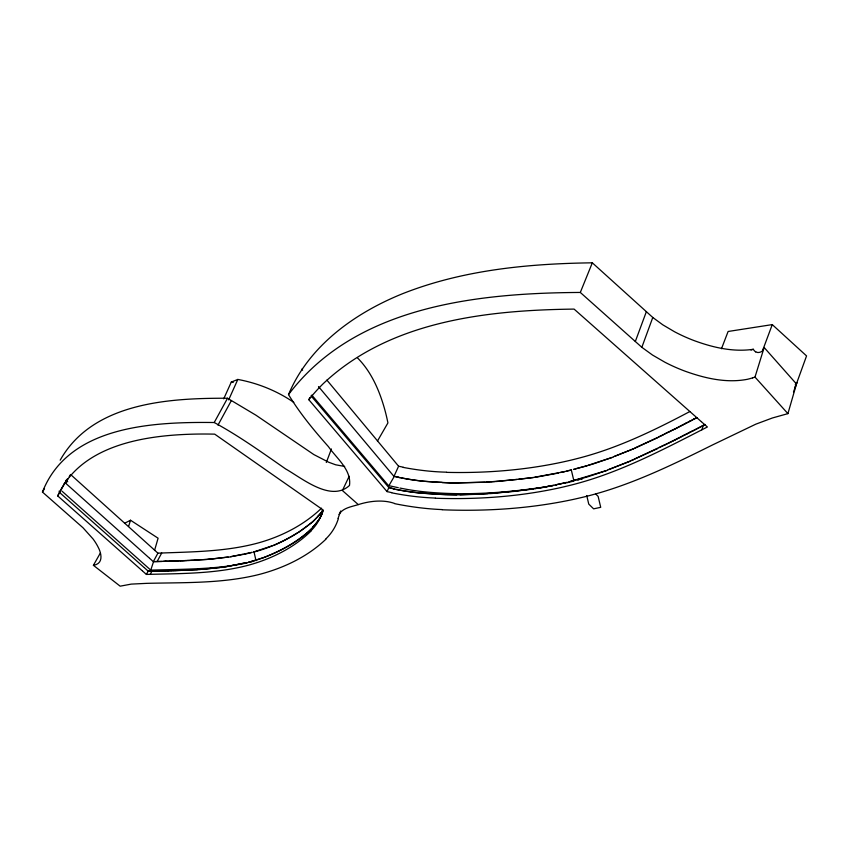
<?xml version="1.0" encoding="UTF-8"?>
<svg xmlns="http://www.w3.org/2000/svg" width="849" height="849" viewBox="0 0 849 849"><rect width="100%" height="100%" fill="white"/><g stroke="black" fill="none" stroke-linecap="round" stroke-linejoin="round"><path stroke-width="1.27" d="M755.727 351.847L757.457 352.452A8.819 5.158 -45 0 0 760.364 352.102L762.317 351.263L764.142 347.506L796.415 383.918L796.67 382.559M321.93 511.841L322.461 509.506L214.701 434.147L211.443 434.083A408.178 173.345 23.2 0 0 188.032 434.317C139.936 436.11 79.636 446.903 57.721 495.922L142.133 570.645M338.019 518.495L340.661 510.992M442.212 509.771C485.67 511.512 529.5 508.689 572.099 499.679A604.424 397.353 34.5 0 0 579.941 497.907C626.679 487.252 670.02 466.069 712.704 444.855L755.833 424.16L772.42 417.973L787.914 413.633L796.84 382.75L795.853 383.005M154.529 550.523L158.094 538.213L130.513 520.225L124.782 523.186M128.602 526.454L130.513 520.225M752.607 377.879L754.994 377.094L764.142 347.506M701.858 429.817L703.333 425.275M793.486 392.005L796.107 384.777A27.37 16.969 -45 0 0 795.226 384.777M796.415 383.918L806.55 355.911L772.272 324.605L728.113 331.481L721.48 348.748M752.596 377.869A67.941 43.649 15.7 0 1 747.152 379.344C726.277 383.313 704.893 378.283 685.239 371.246A124.241 82.279 15.2 0 1 664.788 362.162L652.51 355.041L641.844 347.315L652.785 317.473L592.326 262.819C528.301 263.668 463.066 269.886 403.02 293.531C355.105 312.814 309.047 345.532 288.511 394.594C299.824 413.261 313.865 430.284 328.436 446.638C336.533 458.301 351.677 469.868 349.491 485.469C331.025 502.481 302.34 478.412 285.635 468.935C262.33 452.697 239.195 436.057 214.224 422.515C153.573 421.804 68.525 425.338 42.45 492.049L83.011 527.77L93.082 538.998A73.067 29.45 29.5 0 1 98.24 547.35C101.02 552.497 103.345 561.529 96.404 564.458A41.187 16.736 29.1 0 1 94.388 565.094L93.401 565.317L120.165 586.181L131.224 584.112L146.771 583.348C183.405 582.425 220.634 583.645 256.547 575.102A461.824 219.371 34 0 0 261.375 573.871C285.02 567.408 307.975 556.307 325.825 539.285M635.317 341.5L646.365 311.668M762.317 351.263L772.272 324.605M326.313 462.472L331.428 448.962M288.511 394.594C355.338 305.863 477.35 293.022 580.313 292.449L592.326 262.819M228.646 399.879L237.826 379.439A143.545 110.02 41.4 0 1 246.624 381.339C263.423 385.488 279.501 392.609 293.796 402.373M223.712 398.85L231.289 382.082L237.826 379.439M65.989 481.765L65.331 483.219L67.941 478.847M391.686 492.611L387.038 491.603L388.863 487.602L311.021 395.836M326.897 380.119L398.595 466.218L393.968 476.385L318.502 386.56M66.01 481.712L67.251 479.101M349.151 476.321L342.402 490.531L358.289 504.603C352.112 506.651 342.805 507.755 339.006 514.494M794.632 387.813L796.107 384.777M387.038 491.603L308.813 399.699L309.885 397.587M60.183 460.169C92.721 402.522 168.611 398.043 227.521 398.245L255.952 415.203L313.865 454.586L328.68 462.227L335.62 464.785L344.673 466.441M150.199 574.359L151.95 571.122M157.15 561.465L161.713 553.028M142.473 570.942L146.389 574.433L148.172 571.133L144.372 567.737M321.516 508.18C304.78 524.289 283.555 535.432 261.375 542.044A436.906 213.332 34.3 0 1 256.769 543.339C224.55 551.85 190.961 551.829 157.903 553.155L153.308 561.645L149.541 558.239M217.97 425.147L231.204 400.866M214.224 422.515L227.521 398.245M93.401 565.317L100.299 553.124M377.444 441.087L387.919 422.919A175.085 124.134 -77.8 0 0 384.608 409.006C379.344 390.391 371.353 371.798 357.514 357.907M57.721 495.922L66.583 479.961M69.247 476.671L70.552 474.485M42.45 492.049L44.488 488.674M323.002 510.652L312.973 521.7L298.286 532.503M308.813 399.699L310.373 397.778A534.637 265.939 16.1 0 1 323.161 383.737C389.585 320.911 486.742 310.14 574.094 309.1L701.232 421.582M318.12 516.436C305.534 529.214 289.849 538.51 273.431 545.493M312.91 527.271C299.4 541.588 281.115 550.852 262.957 557.91M311.169 530.912C294.38 547.435 272.571 558.355 250.041 564.755A441.926 209.501 34 0 1 245.435 565.975C213.078 573.977 179.479 573.531 146.389 574.433M311.848 528.64L319.128 519.492A165.661 80.241 28.9 0 0 322.206 513.465M311.201 529.044L310.607 529.627A296.81 142.972 31.4 0 1 307.635 532.376C292.756 544.803 275.182 553.877 256.854 559.947M297.468 532.811C283.98 541.238 269.451 548.008 254.031 551.977M689.802 411.563C654.08 430.454 617.382 448.325 578.052 458.354A568.586 381.795 34.9 0 1 570.592 460.232C530.063 469.805 488.175 473.339 446.595 472.362M694.026 418.96L687.69 422.505M696.742 417.549L689.537 421.55M693.941 419.257L696.891 417.719M689.972 421.072L685.854 423.46M684.665 423.821L681.567 425.667M685.928 423.163L682.787 425.041M684.623 424.086L687.276 422.473M682.161 425.116L672.684 430.199M704.978 424.436L689.515 432.629M704.426 424.967L692.476 431.112M680.951 425.975L675.029 429.01M689.6 432.332L684.485 435.197M692.328 430.931L686.576 434.126M684.177 435.102L675.273 439.867M686.883 433.722L680.792 437.076M674.658 428.957L669.182 431.971M672.164 430.22L658.92 436.811M677.704 438.392L672.917 441.056M677.725 438.625L680.176 437.384M675.188 439.665L670.561 442.233M668.45 432.099L664.788 433.924M672.684 440.928L668.216 443.401M670.19 442.18L664.703 445.141M667.696 443.422L634.765 458.991M663.356 434.868L634.787 448.039M663.96 445.269L659.121 447.635M657.699 437.649L634.681 448.314L614.559 456.338M149.52 570.73L148.32 571.313L158.763 571.069M150.156 570.422L150.761 570.125C182.026 569.18 213.608 569.509 244.438 563.449M657.688 448.569L631.359 460.466M633.365 459.829L608.829 469.529M633.609 448.781L613.434 456.773M630.128 461.23L607.693 469.943M272.338 545.758L253.893 551.871M613.19 457.07L588.219 465.294M612.108 457.473L592.475 464.191L575.144 468.935M64.153 483.728L65.617 483.198M607.502 470.229L570.443 481.436M606.419 470.622L586.701 477.138L569.244 481.733M261.927 558.111L248.799 562.261M750.983 350.043L753.318 349.289A23.04 13.435 -44.6 0 0 755.684 351.9M255.422 560.234L248.598 562.314M587.052 465.836L573.956 469.242M358.289 504.603C369.092 501.143 382.846 499.318 394.488 503.415M581.098 479.345L582.212 479.059M252.28 552.296L244.151 554.376M573.988 469.423L573.436 469.38M251.537 552.487L230.737 556.679M247.261 562.505L225.601 566.771M247.155 562.537L226.386 566.654M577.755 480.205L578.869 479.918M566.888 470.983L571.366 469.9M252.97 561.55L253.671 561.38M573.945 481.139L571.345 470.091L560.404 472.458M555.671 484.853L566.654 482.37M572.725 481.372L544.527 487.05M250.858 562.059L249.436 562.388M564.872 471.63L534.902 477.17M567.355 482.667L569 482.296M564.044 483.389L565.699 483.028M247.303 562.855L245.159 563.311M558.366 473.073L537.088 477L518.75 479.292M243.164 554.439L231.522 556.562M553.633 485.448L535.135 488.653M559.395 484.354L560.722 484.089M253.692 561.253L248.863 562.091M555.395 485.15L556.732 484.885M551.383 485.893L552.72 485.649M543.116 487.475L513.9 491.433L481.627 493.98M548.825 486.35C507.182 492.876 464.594 496.071 422.547 491.624A200.3 115.018 26.2 0 1 407.329 489.459L399.932 488.048M533.554 489.056L493.81 493.354M230.939 556.785L228.678 557.124M533.299 477.573L499.53 481.266M225.802 566.877L205.394 568.989M228.37 557.029L212.208 558.886M227.574 557.146L214.701 558.653M224.295 567.09L221.26 567.493M753.318 349.289C733.133 352.293 712.672 347.453 693.792 340.481A122.426 83.128 14.6 0 1 674.467 331.715L662.878 324.88L652.785 317.473M220.04 567.525L207.06 568.851M516.861 479.505L491.815 481.691M214.033 558.833L211.38 558.96M211.666 559.056L209.714 559.098M210.87 559.12L208.875 559.162M208.037 559.236L209.278 559.258M206.509 569.021L202.879 569.18M208.483 559.321L196.968 559.979M498.713 481.33L495.54 481.574M207.687 559.385L194.347 560.128M204.927 569.148L201.202 569.297M494.946 481.616L490.51 481.786M493.004 493.407L489.438 493.651M202.54 569.329L200.364 569.361M491.189 481.882L486.562 482.03M200.937 569.435L197.849 569.52M200.141 569.488L197.01 569.573M489.215 482.009L456.051 482.932A361.653 224.38 29.3 0 1 448.442 482.816L442.17 482.593M488.249 493.736L460.073 494.712M197.69 569.647L190.919 569.902M196.872 569.7L188.298 570.029M485.257 482.253L452.008 483.017L422.898 481.224A191.322 110.497 26.2 0 1 408.284 479.186L400.919 477.796M196.246 560.138L191.715 560.255M193.763 560.266L189.964 560.34M480.311 494.192L459.744 494.85L437.108 494.298M191.28 560.393L187.342 560.457M190.25 570.05L187.427 570.072M189.539 560.478L185.507 560.542M187.767 570.167L185.666 570.146M186.929 570.21L184.795 570.178M186.939 560.595L184.583 560.573M183.66 560.616L185.209 560.669M182.747 560.648L184.339 560.701M183.915 570.22L185.231 570.273M183.044 570.252L184.371 570.316M183.469 560.733L180.901 560.722M182.609 560.775L179.988 560.754M183.501 570.348L181.251 570.316M182.631 570.379L180.328 570.358M179.065 560.786L180.879 560.839M178.152 560.818L179.15 560.902M176.316 560.881L178.279 560.934M177.42 560.956L175.393 560.913M179.404 570.39L180.901 570.443M178.481 570.422L180.03 570.475M174.48 560.945L176.528 560.987M175.181 561.04L172.644 561.009M177.558 570.454L179.16 570.507M176.645 570.475L178.29 570.539M171.678 561.04L174.289 561.062M172.952 561.115L169.726 561.104M171.169 561.168L165.842 561.221M175.722 570.507L177.43 570.57M176.56 570.592L173.886 570.57M175.69 570.624L172.039 570.624M169.227 561.231L164.876 561.242M173.96 570.677L171.127 570.645M162.934 561.306L166.064 561.316M153.531 561.571L165.014 561.348M161.872 561.444L153.531 561.677L150.761 570.125L61.998 491.168M170.203 570.677L171.785 570.74M170.893 570.761L168.378 570.719M167.455 570.751L169.545 570.804M168.654 570.825L165.502 570.793M167.317 570.868L164.536 570.825M162.583 570.868L165.534 570.91M164.037 570.942L159.676 570.942M156.768 571.006L161.926 570.995M149.36 571.281L155.622 571.144M456.783 494.871L446.967 494.776M446.224 494.765L417.772 492.834A192.394 109.701 26.2 0 1 403.105 490.733L397.863 489.756M435.399 498.236C477.17 499.679 519.301 496.707 560.16 487.697A577.278 378.049 34.4 0 0 567.663 485.925C617.191 474.156 662.39 449.949 707.397 426.983L701.433 421.762M397.247 489.629L395.708 489.321M398.595 466.218L403.201 467.183M399.837 477.573L394.297 476.385L388.63 486.159M394.636 489.088L388.927 487.305M394.361 476.321L398.648 477.234M398.308 487.708L388.492 485.586L311.785 395.082M389.139 487.814L393.437 488.748M254 551.839L256.037 560.775M580.313 292.449L641.844 347.315M149.095 557.846L65.617 483.198M143.927 567.344L59.897 492.77L59.08 491.147M66.084 480.311L67.761 481.829M70.902 474.793L153.711 549.345M154.051 549.653L157.903 553.155M595.711 494.001L598.131 496.378L600.71 507.32L593.621 508.848L588.75 504.094L586.733 495.529M754.994 377.094L787.914 413.633M301.756 369.145L302.615 370.153M442.106 509.591A234.95 134.874 26.5 0 1 394.552 503.637M446.478 472.182A211.465 124.676 26.6 0 1 403.264 467.406M435.282 498.055A214.139 122.755 26.5 0 1 391.75 492.834M231.289 382.092A142.738 109.786 41.2 0 1 233.242 382.453M338.348 518.633A200.735 96.828 29.3 0 1 325.591 539.147M322.249 511.968A183.023 88.2 29.3 0 1 310.936 530.774M323.246 510.663A182.726 88.466 29.3 0 1 312.687 527.133M323.225 509.941A181.845 89.251 29.3 0 1 317.887 516.298M66.774 480.067A373.995 162.17 23.6 0 1 67.315 479.25M436.991 494.118A213.736 123.052 26.5 0 1 393.501 488.96M442.053 482.402A212.526 123.933 26.6 0 1 398.712 477.456"/></g></svg>
